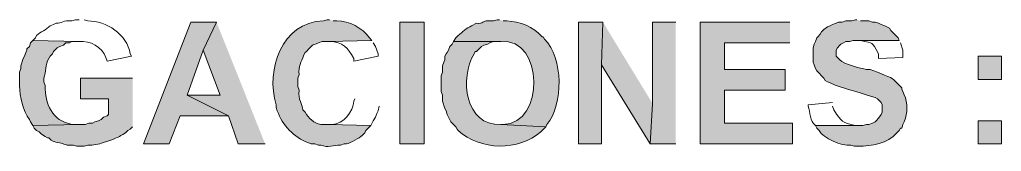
# Model space of a CAD drawing. Header units: millimetres. Extents: x -3 to 3438, y -2371 to 140.
# Drawn here: x 545.62 to 552, y -5.98 to -5.13 of the extents above; entities that cross this region are included whole.
import ezdxf

# ---------------------------------------------------------------- set-up
doc = ezdxf.new("R2010")
doc.units = ezdxf.units.MM
doc.layers.add('1- 3', color=3, linetype='Continuous')

msp = doc.modelspace()

# ---------------------------------------------------------------- hatches: boundary and pattern name
at = {"layer": '1- 3'}
for points in [[(546.9013, -5.1418), (546.7354, -5.1418), (546.4273, -5.9317), (546.5932, -5.9317), (546.6643, -5.75), (546.9802, -5.75), (546.7117, -5.6158), (546.8144, -5.3235)], [(546.9013, -5.1418), (546.8144, -5.3235), (546.925, -5.6158), (546.7117, -5.6158), (546.9802, -5.75), (547.0434, -5.9317), (547.2172, -5.9317)], [(549.4131, -5.1418), (549.2551, -5.1418), (549.2551, -5.9317), (549.4052, -5.9317), (549.4052, -5.4183)], [(549.4131, -5.1418), (549.4052, -5.4183), (549.7212, -5.9317), (549.737, -5.671)], [(549.887, -5.1418), (549.737, -5.1418), (549.737, -5.671), (549.7212, -5.9317), (549.887, -5.9317)], [(550.6295, -5.1418), (550.045, -5.1418), (550.045, -5.9317), (550.6453, -5.9317), (550.6453, -5.7974), (550.203, -5.7974), (550.203, -5.5842), (550.5979, -5.5842), (550.5979, -5.4499), (550.203, -5.4499), (550.203, -5.2761), (550.6295, -5.2761)]]:
    msp.add_hatch(color=256, dxfattribs=at).paths.add_polyline_path(points)
h = msp.add_hatch(color=256, dxfattribs=at)
edge = h.paths.add_edge_path()
edge.add_spline(control_points=[(547.6359, -5.126), (547.6359, -5.126), (547.6201, -5.126), (547.6201, -5.126), (547.6201, -5.126), (547.5964, -5.1339), (547.5964, -5.1339), (547.3227, -5.1425), (547.2221, -5.4492), (547.2883, -5.6789), (547.2883, -5.6789), (547.2883, -5.6947), (547.2883, -5.6947), (547.2883, -5.6947), (547.2962, -5.7184), (547.2962, -5.7184), (547.2962, -5.7184), (547.3041, -5.7342), (547.3041, -5.7342), (547.3412, -5.8274), (547.4197, -5.9014), (547.5174, -5.9317), (547.5174, -5.9317), (547.5411, -5.9317), (547.5411, -5.9317), (547.5411, -5.9317), (547.5648, -5.9396), (547.5648, -5.9396), (547.5648, -5.9396), (547.5806, -5.9396), (547.5806, -5.9396), (547.6215, -5.9596), (547.6655, -5.94), (547.7069, -5.9396), (547.7069, -5.9396), (547.7306, -5.9317), (547.7306, -5.9317), (547.7306, -5.9317), (547.7464, -5.9317), (547.7464, -5.9317), (547.7736, -5.9262), (547.8291, -5.8937), (547.8491, -5.8764), (547.8491, -5.8764), (547.8649, -5.8606), (547.8649, -5.8606), (547.8649, -5.8606), (547.8728, -5.8448), (547.8728, -5.8448), (547.8728, -5.8448), (547.9044, -5.8132), (547.9044, -5.8132), (547.9044, -5.8132), (547.628, -5.8053), (547.628, -5.8053), (547.628, -5.8053), (547.5964, -5.8053), (547.5964, -5.8053), (547.5488, -5.8102), (547.5153, -5.7744), (547.4858, -5.7421), (547.4858, -5.7421), (547.4779, -5.7263), (547.4779, -5.7263), (547.4779, -5.7263), (547.4621, -5.7105), (547.4621, -5.7105), (547.4623, -5.673), (547.4289, -5.647), (547.4384, -5.5842), (547.4384, -5.5842), (547.4305, -5.5605), (547.4305, -5.5605), (547.4305, -5.5605), (547.4305, -5.5052), (547.4305, -5.5052), (547.4305, -5.5052), (547.4384, -5.4815), (547.4384, -5.4815), (547.4329, -5.4232), (547.4493, -5.4071), (547.47, -5.3551), (547.47, -5.3551), (547.4779, -5.3393), (547.4779, -5.3393), (547.4779, -5.3393), (547.4858, -5.3314), (547.4858, -5.3314), (547.5409, -5.275), (547.5139, -5.2982), (547.5885, -5.2682), (547.5885, -5.2682), (547.628, -5.2682), (547.628, -5.2682), (547.628, -5.2682), (547.9123, -5.2603), (547.9123, -5.2603), (547.9123, -5.2603), (547.8965, -5.2445), (547.8965, -5.2445), (547.8491, -5.1791), (547.7659, -5.1326), (547.6832, -5.1339), (547.6832, -5.1339), (547.6596, -5.1339), (547.6596, -5.1339)], knot_values=[0, 0, 0, 0, 0.035278, 0.035278, 0.035278, 0.070556, 0.070556, 0.070556, 0.105833, 0.105833, 0.105833, 0.141111, 0.141111, 0.141111, 0.176389, 0.176389, 0.176389, 0.211667, 0.211667, 0.211667, 0.246944, 0.246944, 0.246944, 0.282222, 0.282222, 0.282222, 0.3175, 0.3175, 0.3175, 0.352778, 0.352778, 0.352778, 0.388056, 0.388056, 0.388056, 0.423333, 0.423333, 0.423333, 0.458611, 0.458611, 0.458611, 0.493889, 0.493889, 0.493889, 0.529167, 0.529167, 0.529167, 0.564444, 0.564444, 0.564444, 0.599722, 0.599722, 0.599722, 0.635, 0.635, 0.635, 0.670278, 0.670278, 0.670278, 0.705556, 0.705556, 0.705556, 0.740833, 0.740833, 0.740833, 0.776111, 0.776111, 0.776111, 0.811389, 0.811389, 0.811389, 0.846667, 0.846667, 0.846667, 0.881944, 0.881944, 0.881944, 0.917222, 0.917222, 0.917222, 0.9525, 0.9525, 0.9525, 0.987778, 0.987778, 0.987778, 1.023056, 1.023056, 1.023056, 1.058333, 1.058333, 1.058333, 1.093611, 1.093611, 1.093611, 1.128889, 1.128889, 1.128889, 1.164167, 1.164167, 1.164167, 1.199444, 1.199444, 1.199444, 1.234722, 1.234722, 1.234722, 1.234722], degree=3, periodic=0)
edge.add_line((547.6596, -5.1339), (547.6359, -5.126))
h = msp.add_hatch(color=256, dxfattribs=at)
h.dxf.hatch_style = 2
h.paths.add_polyline_path([(548.252, -5.9317), (548.252, -5.1418), (548.094, -5.1418), (548.094, -5.9317)])
h = msp.add_hatch(color=256, dxfattribs=at)
edge = h.paths.add_edge_path()
edge.add_spline(control_points=[(548.7417, -5.126), (548.7417, -5.126), (548.7259, -5.126), (548.7259, -5.126), (548.7259, -5.126), (548.7022, -5.1339), (548.7022, -5.1339), (548.6139, -5.1272), (548.6418, -5.1554), (548.5916, -5.1497), (548.5916, -5.1497), (548.56, -5.1655), (548.56, -5.1655), (548.5272, -5.1808), (548.5004, -5.2062), (548.4731, -5.2287), (548.4731, -5.2287), (548.4573, -5.2445), (548.4573, -5.2445), (548.4573, -5.2445), (548.4415, -5.2682), (548.4415, -5.2682), (548.4415, -5.2682), (548.7496, -5.2682), (548.7496, -5.2682), (549.0311, -5.242), (549.0386, -5.8048), (548.7654, -5.8053), (548.7654, -5.8053), (548.7496, -5.8053), (548.7496, -5.8053), (548.7496, -5.8053), (549.0419, -5.8211), (549.0419, -5.8211), (549.0419, -5.8211), (549.0498, -5.8053), (549.0498, -5.8053), (549.1565, -5.6758), (549.1572, -5.3734), (549.034, -5.2524), (549.034, -5.2524), (549.0261, -5.2366), (549.0261, -5.2366), (549.0261, -5.2366), (549.0182, -5.2366), (549.0182, -5.2366), (548.9608, -5.1717), (548.8736, -5.1384), (548.7891, -5.1339), (548.7891, -5.1339), (548.7654, -5.1339), (548.7654, -5.1339)], knot_values=[0, 0, 0, 0, 0.035278, 0.035278, 0.035278, 0.070556, 0.070556, 0.070556, 0.105833, 0.105833, 0.105833, 0.141111, 0.141111, 0.141111, 0.176389, 0.176389, 0.176389, 0.211667, 0.211667, 0.211667, 0.246944, 0.246944, 0.246944, 0.282222, 0.282222, 0.282222, 0.3175, 0.3175, 0.3175, 0.352778, 0.352778, 0.352778, 0.388056, 0.388056, 0.388056, 0.423333, 0.423333, 0.423333, 0.458611, 0.458611, 0.458611, 0.493889, 0.493889, 0.493889, 0.529167, 0.529167, 0.529167, 0.564444, 0.564444, 0.564444, 0.599722, 0.599722, 0.599722, 0.599722], degree=3, periodic=0)
edge.add_line((548.7654, -5.1339), (548.7417, -5.126))
h = msp.add_hatch(color=256, dxfattribs=at)
edge = h.paths.add_edge_path()
edge.add_spline(control_points=[(551.064, -5.126), (551.064, -5.126), (551.0561, -5.126), (551.0561, -5.126), (551.0561, -5.126), (551.0324, -5.1339), (551.0324, -5.1339), (551.0324, -5.1339), (550.9929, -5.1339), (550.9929, -5.1339), (550.9929, -5.1339), (550.9692, -5.1418), (550.9692, -5.1418), (550.9692, -5.1418), (550.9455, -5.1418), (550.9455, -5.1418), (550.9455, -5.1418), (550.9297, -5.1497), (550.9297, -5.1497), (550.9297, -5.1497), (550.906, -5.1576), (550.906, -5.1576), (550.906, -5.1576), (550.8902, -5.1655), (550.8902, -5.1655), (550.8902, -5.1655), (550.8744, -5.1734), (550.8744, -5.1734), (550.8744, -5.1734), (550.8507, -5.1892), (550.8507, -5.1892), (550.8507, -5.1892), (550.8349, -5.205), (550.8349, -5.205), (550.8349, -5.205), (550.827, -5.2208), (550.827, -5.2208), (550.827, -5.2208), (550.8112, -5.2366), (550.8112, -5.2366), (550.8112, -5.2366), (550.8033, -5.2445), (550.8033, -5.2445), (550.8033, -5.2445), (550.7954, -5.2682), (550.7954, -5.2682), (550.7954, -5.2682), (550.7875, -5.284), (550.7875, -5.284), (550.7875, -5.284), (550.7796, -5.3077), (550.7796, -5.3077), (550.7796, -5.3077), (550.7796, -5.4025), (550.7796, -5.4025), (550.7796, -5.4025), (550.7875, -5.4183), (550.7875, -5.4183), (550.7875, -5.4183), (550.7954, -5.442), (550.7954, -5.442), (550.7954, -5.442), (550.8033, -5.4578), (550.8033, -5.4578), (550.8033, -5.4578), (550.8507, -5.5052), (550.8507, -5.5052), (550.8507, -5.5052), (550.8586, -5.521), (550.8586, -5.521), (550.8586, -5.521), (550.8744, -5.5289), (550.8744, -5.5289), (550.8744, -5.5289), (550.8902, -5.5368), (550.8902, -5.5368), (550.977, -5.5734), (551.0717, -5.5931), (551.1588, -5.6237), (551.1588, -5.6237), (551.1825, -5.6316), (551.1825, -5.6316), (551.1825, -5.6316), (551.1983, -5.6395), (551.1983, -5.6395), (551.1983, -5.6395), (551.2141, -5.6552), (551.2141, -5.6552), (551.2141, -5.6552), (551.2219, -5.6631), (551.2219, -5.6631), (551.2219, -5.6631), (551.2298, -5.6789), (551.2298, -5.6789), (551.2298, -5.6789), (551.2298, -5.7263), (551.2298, -5.7263), (551.2298, -5.7263), (551.2219, -5.7421), (551.2219, -5.7421), (551.2219, -5.7421), (551.2062, -5.7658), (551.2062, -5.7658), (551.2062, -5.7658), (551.1904, -5.7816), (551.1904, -5.7816), (551.1904, -5.7816), (551.1825, -5.7895), (551.1825, -5.7895), (551.1825, -5.7895), (551.1667, -5.7974), (551.1667, -5.7974), (551.1667, -5.7974), (551.143, -5.8053), (551.143, -5.8053), (551.143, -5.8053), (551.1272, -5.8053), (551.1272, -5.8053), (551.1272, -5.8053), (551.1035, -5.8132), (551.1035, -5.8132), (551.1035, -5.8132), (550.7954, -5.8132), (550.7954, -5.8132), (550.7954, -5.8132), (550.8033, -5.829), (550.8033, -5.829), (550.8033, -5.829), (550.8191, -5.8448), (550.8191, -5.8448), (550.8444, -5.8954), (550.9679, -5.949), (551.0245, -5.9396), (551.0245, -5.9396), (551.0482, -5.9475), (551.0482, -5.9475), (551.0482, -5.9475), (551.0719, -5.9475), (551.0719, -5.9475), (551.157, -5.9447), (551.2671, -5.932), (551.3246, -5.8606), (551.3246, -5.8606), (551.3404, -5.8448), (551.3404, -5.8448), (551.3404, -5.8448), (551.3483, -5.829), (551.3483, -5.829), (551.3483, -5.829), (551.3562, -5.829), (551.3562, -5.829), (551.3562, -5.829), (551.3641, -5.8053), (551.3641, -5.8053), (551.3641, -5.8053), (551.372, -5.7895), (551.372, -5.7895), (551.372, -5.7895), (551.3799, -5.7658), (551.3799, -5.7658), (551.3977, -5.7088), (551.3902, -5.6454), (551.3641, -5.5921), (551.3641, -5.5921), (551.3562, -5.5763), (551.3562, -5.5763), (551.3562, -5.5763), (551.3562, -5.5684), (551.3562, -5.5684), (551.2841, -5.4962), (551.3103, -5.5116), (551.2141, -5.4736), (551.2141, -5.4736), (551.1983, -5.4657), (551.1983, -5.4657), (551.1983, -5.4657), (551.1746, -5.4578), (551.1746, -5.4578), (551.1746, -5.4578), (551.1509, -5.4499), (551.1509, -5.4499), (551.1509, -5.4499), (551.1272, -5.4499), (551.1272, -5.4499), (551.0903, -5.4405), (550.9792, -5.4149), (550.9534, -5.3867), (550.9534, -5.3867), (550.9297, -5.363), (550.9297, -5.363), (550.9297, -5.363), (550.9297, -5.3235), (550.9297, -5.3235), (550.9297, -5.3235), (550.9376, -5.3077), (550.9376, -5.3077), (550.9376, -5.3077), (550.9534, -5.2919), (550.9534, -5.2919), (550.9534, -5.2919), (550.9613, -5.284), (550.9613, -5.284), (550.9613, -5.284), (550.9771, -5.2761), (550.9771, -5.2761), (550.9771, -5.2761), (550.9929, -5.2682), (550.9929, -5.2682), (550.9929, -5.2682), (551.0166, -5.2682), (551.0166, -5.2682), (551.0166, -5.2682), (551.0403, -5.2603), (551.0403, -5.2603), (551.0403, -5.2603), (551.3404, -5.2603), (551.3404, -5.2603), (551.3404, -5.2603), (551.3325, -5.2445), (551.3325, -5.2445), (551.3325, -5.2445), (551.2851, -5.1971), (551.2851, -5.1971), (551.2851, -5.1971), (551.2772, -5.1813), (551.2772, -5.1813), (551.2772, -5.1813), (551.2456, -5.1655), (551.2456, -5.1655), (551.2456, -5.1655), (551.2219, -5.1576), (551.2219, -5.1576), (551.2219, -5.1576), (551.2062, -5.1497), (551.2062, -5.1497), (551.2062, -5.1497), (551.1825, -5.1418), (551.1825, -5.1418), (551.1825, -5.1418), (551.1667, -5.1418), (551.1667, -5.1418), (551.1667, -5.1418), (551.143, -5.1339), (551.143, -5.1339), (551.143, -5.1339), (551.0877, -5.1339), (551.0877, -5.1339)], knot_values=[0, 0, 0, 0, 0.035278, 0.035278, 0.035278, 0.070556, 0.070556, 0.070556, 0.105833, 0.105833, 0.105833, 0.141111, 0.141111, 0.141111, 0.176389, 0.176389, 0.176389, 0.211667, 0.211667, 0.211667, 0.246944, 0.246944, 0.246944, 0.282222, 0.282222, 0.282222, 0.3175, 0.3175, 0.3175, 0.352778, 0.352778, 0.352778, 0.388056, 0.388056, 0.388056, 0.423333, 0.423333, 0.423333, 0.458611, 0.458611, 0.458611, 0.493889, 0.493889, 0.493889, 0.529167, 0.529167, 0.529167, 0.564444, 0.564444, 0.564444, 0.599722, 0.599722, 0.599722, 0.635, 0.635, 0.635, 0.670278, 0.670278, 0.670278, 0.705556, 0.705556, 0.705556, 0.740833, 0.740833, 0.740833, 0.776111, 0.776111, 0.776111, 0.811389, 0.811389, 0.811389, 0.846667, 0.846667, 0.846667, 0.881944, 0.881944, 0.881944, 0.917222, 0.917222, 0.917222, 0.9525, 0.9525, 0.9525, 0.987778, 0.987778, 0.987778, 1.023056, 1.023056, 1.023056, 1.058333, 1.058333, 1.058333, 1.093611, 1.093611, 1.093611, 1.128889, 1.128889, 1.128889, 1.164167, 1.164167, 1.164167, 1.199444, 1.199444, 1.199444, 1.234722, 1.234722, 1.234722, 1.27, 1.27, 1.27, 1.305278, 1.305278, 1.305278, 1.340556, 1.340556, 1.340556, 1.375833, 1.375833, 1.375833, 1.411111, 1.411111, 1.411111, 1.446389, 1.446389, 1.446389, 1.481667, 1.481667, 1.481667, 1.516944, 1.516944, 1.516944, 1.552222, 1.552222, 1.552222, 1.5875, 1.5875, 1.5875, 1.622778, 1.622778, 1.622778, 1.658056, 1.658056, 1.658056, 1.693333, 1.693333, 1.693333, 1.728611, 1.728611, 1.728611, 1.763889, 1.763889, 1.763889, 1.799167, 1.799167, 1.799167, 1.834444, 1.834444, 1.834444, 1.869722, 1.869722, 1.869722, 1.905, 1.905, 1.905, 1.940278, 1.940278, 1.940278, 1.975556, 1.975556, 1.975556, 2.010833, 2.010833, 2.010833, 2.046111, 2.046111, 2.046111, 2.081389, 2.081389, 2.081389, 2.116667, 2.116667, 2.116667, 2.151944, 2.151944, 2.151944, 2.187222, 2.187222, 2.187222, 2.2225, 2.2225, 2.2225, 2.257778, 2.257778, 2.257778, 2.293056, 2.293056, 2.293056, 2.328333, 2.328333, 2.328333, 2.363611, 2.363611, 2.363611, 2.398889, 2.398889, 2.398889, 2.434167, 2.434167, 2.434167, 2.469444, 2.469444, 2.469444, 2.504722, 2.504722, 2.504722, 2.54, 2.54, 2.54, 2.575278, 2.575278, 2.575278, 2.610556, 2.610556, 2.610556, 2.645833, 2.645833, 2.645833, 2.681111, 2.681111, 2.681111, 2.716389, 2.716389, 2.716389, 2.751667, 2.751667, 2.751667, 2.786944, 2.786944, 2.786944, 2.822222, 2.822222, 2.822222, 2.8575, 2.8575, 2.8575, 2.892778, 2.892778, 2.892778, 2.892778], degree=3, periodic=0)
edge.add_line((551.0877, -5.1339), (551.064, -5.126))
h = msp.add_hatch(color=256, dxfattribs=at)
edge = h.paths.add_edge_path()
edge.add_spline(control_points=[(545.7085, -5.2603), (545.7085, -5.2603), (545.6927, -5.2761), (545.6927, -5.2761), (545.6927, -5.2761), (545.6848, -5.2998), (545.6848, -5.2998), (545.6848, -5.2998), (545.669, -5.3156), (545.669, -5.3156), (545.669, -5.3156), (545.669, -5.3235), (545.669, -5.3235), (545.669, -5.3235), (545.6611, -5.3393), (545.6611, -5.3393), (545.6611, -5.3393), (545.6532, -5.363), (545.6532, -5.363), (545.6532, -5.363), (545.6453, -5.3788), (545.6453, -5.3788), (545.6453, -5.3788), (545.6295, -5.4262), (545.6295, -5.4262), (545.6295, -5.4262), (545.6295, -5.442), (545.6295, -5.442), (545.6295, -5.442), (545.6216, -5.4657), (545.6216, -5.4657), (545.6216, -5.4657), (545.6216, -5.5526), (545.6216, -5.5526), (545.6228, -5.6271), (545.6412, -5.718), (545.6848, -5.7737), (545.6848, -5.7737), (545.6927, -5.7895), (545.6927, -5.7895), (545.6927, -5.7895), (545.7085, -5.8132), (545.7085, -5.8132), (545.7085, -5.8132), (546.0087, -5.8053), (546.0087, -5.8053), (546.0087, -5.8053), (545.9771, -5.8053), (545.9771, -5.8053), (545.8535, -5.7993), (545.7908, -5.6907), (545.7875, -5.5763), (545.7875, -5.5763), (545.7875, -5.5526), (545.7875, -5.5526), (545.7875, -5.5526), (545.7796, -5.5289), (545.7796, -5.5289), (545.7796, -5.5289), (545.7796, -5.5052), (545.7796, -5.5052), (545.7945, -5.4641), (545.7879, -5.4176), (545.8112, -5.3788), (545.8112, -5.3788), (545.8191, -5.363), (545.8191, -5.363), (545.8191, -5.363), (545.8349, -5.3472), (545.8349, -5.3472), (545.8349, -5.3472), (545.8428, -5.3314), (545.8428, -5.3314), (545.8428, -5.3314), (545.8665, -5.3077), (545.8665, -5.3077), (545.8665, -5.3077), (545.8823, -5.2998), (545.8823, -5.2998), (545.8823, -5.2998), (545.906, -5.2919), (545.906, -5.2919), (545.906, -5.2919), (545.9218, -5.2761), (545.9218, -5.2761), (545.9218, -5.2761), (545.9455, -5.2761), (545.9455, -5.2761), (545.9455, -5.2761), (545.9613, -5.2682), (545.9613, -5.2682), (545.9613, -5.2682), (546.0087, -5.2682), (546.0087, -5.2682)], knot_values=[0, 0, 0, 0, 0.035278, 0.035278, 0.035278, 0.070556, 0.070556, 0.070556, 0.105833, 0.105833, 0.105833, 0.141111, 0.141111, 0.141111, 0.176389, 0.176389, 0.176389, 0.211667, 0.211667, 0.211667, 0.246944, 0.246944, 0.246944, 0.282222, 0.282222, 0.282222, 0.3175, 0.3175, 0.3175, 0.352778, 0.352778, 0.352778, 0.388056, 0.388056, 0.388056, 0.423333, 0.423333, 0.423333, 0.458611, 0.458611, 0.458611, 0.493889, 0.493889, 0.493889, 0.529167, 0.529167, 0.529167, 0.564444, 0.564444, 0.564444, 0.599722, 0.599722, 0.599722, 0.635, 0.635, 0.635, 0.670278, 0.670278, 0.670278, 0.705556, 0.705556, 0.705556, 0.740833, 0.740833, 0.740833, 0.776111, 0.776111, 0.776111, 0.811389, 0.811389, 0.811389, 0.846667, 0.846667, 0.846667, 0.881944, 0.881944, 0.881944, 0.917222, 0.917222, 0.917222, 0.9525, 0.9525, 0.9525, 0.987778, 0.987778, 0.987778, 1.023056, 1.023056, 1.023056, 1.058333, 1.058333, 1.058333, 1.093611, 1.093611, 1.093611, 1.093611], degree=3, periodic=0)
edge.add_line((546.0087, -5.2682), (545.7085, -5.2603))
h = msp.add_hatch(color=256, dxfattribs=at)
edge = h.paths.add_edge_path()
edge.add_spline(control_points=[(548.4415, -5.2682), (548.4415, -5.2682), (548.4336, -5.284), (548.4336, -5.284), (548.4336, -5.284), (548.4178, -5.2998), (548.4178, -5.2998), (548.4178, -5.2998), (548.4099, -5.3235), (548.4099, -5.3235), (548.4099, -5.3235), (548.402, -5.3393), (548.402, -5.3393), (548.402, -5.3393), (548.3941, -5.3472), (548.3941, -5.3472), (548.3941, -5.3472), (548.3862, -5.363), (548.3862, -5.363), (548.3862, -5.363), (548.3862, -5.3867), (548.3862, -5.3867), (548.3862, -5.3867), (548.3783, -5.4025), (548.3783, -5.4025), (548.3783, -5.4025), (548.3705, -5.4262), (548.3705, -5.4262), (548.3705, -5.4262), (548.3705, -5.4657), (548.3705, -5.4657), (548.3705, -5.4657), (548.3626, -5.4894), (548.3626, -5.4894), (548.3626, -5.4894), (548.3626, -5.5921), (548.3626, -5.5921), (548.3626, -5.5921), (548.3705, -5.6157), (548.3705, -5.6157), (548.3705, -5.6157), (548.3705, -5.6552), (548.3705, -5.6552), (548.3705, -5.6552), (548.3862, -5.7026), (548.3862, -5.7026), (548.3862, -5.7026), (548.3941, -5.7184), (548.3941, -5.7184), (548.3941, -5.7184), (548.402, -5.7421), (548.402, -5.7421), (548.402, -5.7421), (548.4257, -5.7895), (548.4257, -5.7895), (548.4257, -5.7895), (548.4573, -5.8211), (548.4573, -5.8211), (548.4573, -5.8211), (548.4652, -5.8369), (548.4652, -5.8369), (548.4652, -5.8369), (548.4731, -5.8448), (548.4731, -5.8448), (548.6132, -5.9755), (548.8686, -5.98), (549.0103, -5.8527), (549.0103, -5.8527), (549.0419, -5.8211), (549.0419, -5.8211), (549.0419, -5.8211), (548.7496, -5.8053), (548.7496, -5.8053), (548.5164, -5.8187), (548.4812, -5.5014), (548.5758, -5.3472), (548.5758, -5.3472), (548.5837, -5.3314), (548.5837, -5.3314), (548.5837, -5.3314), (548.5916, -5.3314), (548.5916, -5.3314), (548.5916, -5.3314), (548.6232, -5.2998), (548.6232, -5.2998), (548.6232, -5.2998), (548.639, -5.2919), (548.639, -5.2919), (548.639, -5.2919), (548.6627, -5.284), (548.6627, -5.284), (548.6627, -5.284), (548.6785, -5.2761), (548.6785, -5.2761), (548.6785, -5.2761), (548.7022, -5.2682), (548.7022, -5.2682), (548.7022, -5.2682), (548.7496, -5.2682), (548.7496, -5.2682)], knot_values=[0, 0, 0, 0, 0.035278, 0.035278, 0.035278, 0.070556, 0.070556, 0.070556, 0.105833, 0.105833, 0.105833, 0.141111, 0.141111, 0.141111, 0.176389, 0.176389, 0.176389, 0.211667, 0.211667, 0.211667, 0.246944, 0.246944, 0.246944, 0.282222, 0.282222, 0.282222, 0.3175, 0.3175, 0.3175, 0.352778, 0.352778, 0.352778, 0.388056, 0.388056, 0.388056, 0.423333, 0.423333, 0.423333, 0.458611, 0.458611, 0.458611, 0.493889, 0.493889, 0.493889, 0.529167, 0.529167, 0.529167, 0.564444, 0.564444, 0.564444, 0.599722, 0.599722, 0.599722, 0.635, 0.635, 0.635, 0.670278, 0.670278, 0.670278, 0.705556, 0.705556, 0.705556, 0.740833, 0.740833, 0.740833, 0.776111, 0.776111, 0.776111, 0.811389, 0.811389, 0.811389, 0.846667, 0.846667, 0.846667, 0.881944, 0.881944, 0.881944, 0.917222, 0.917222, 0.917222, 0.9525, 0.9525, 0.9525, 0.987778, 0.987778, 0.987778, 1.023056, 1.023056, 1.023056, 1.058333, 1.058333, 1.058333, 1.093611, 1.093611, 1.093611, 1.128889, 1.128889, 1.128889, 1.164167, 1.164167, 1.164167, 1.164167], degree=3, periodic=0)
edge.add_line((548.7496, -5.2682), (548.4415, -5.2682))
h = msp.add_hatch(color=256, dxfattribs=at)
h.dxf.hatch_style = 2
h.paths.add_polyline_path([(552.0039, -5.5131), (552.0039, -5.363), (551.8539, -5.363), (551.8539, -5.5131)])
h = msp.add_hatch(color=256, dxfattribs=at)
edge = h.paths.add_edge_path()
edge.add_spline(control_points=[(546.3562, -5.5052), (546.3562, -5.5052), (546.0166, -5.5052), (546.0166, -5.5052), (546.0166, -5.5052), (546.0166, -5.6395), (546.0166, -5.6395), (546.0166, -5.6395), (546.1983, -5.6395), (546.1983, -5.6395), (546.1983, -5.6395), (546.1983, -5.7421), (546.1983, -5.7421), (546.1983, -5.7421), (546.1904, -5.75), (546.1904, -5.75), (546.1904, -5.75), (546.1667, -5.7579), (546.1667, -5.7579), (546.1667, -5.7579), (546.1509, -5.7737), (546.1509, -5.7737), (546.1509, -5.7737), (546.1351, -5.7816), (546.1351, -5.7816), (546.1351, -5.7816), (546.1114, -5.7895), (546.1114, -5.7895), (546.1114, -5.7895), (546.0956, -5.7974), (546.0956, -5.7974), (546.0956, -5.7974), (546.0719, -5.7974), (546.0719, -5.7974), (546.0719, -5.7974), (546.0482, -5.8053), (546.0482, -5.8053), (546.0482, -5.8053), (546.0087, -5.8053), (546.0087, -5.8053), (546.0087, -5.8053), (545.7085, -5.8132), (545.7085, -5.8132), (545.7085, -5.8132), (545.7164, -5.829), (545.7164, -5.829), (545.7164, -5.829), (545.7322, -5.8448), (545.7322, -5.8448), (545.7322, -5.8448), (545.748, -5.8527), (545.748, -5.8527), (545.748, -5.8527), (545.7638, -5.8685), (545.7638, -5.8685), (545.7638, -5.8685), (545.7875, -5.8843), (545.7875, -5.8843), (545.7875, -5.8843), (545.8033, -5.8922), (545.8033, -5.8922), (545.8033, -5.8922), (545.8112, -5.8922), (545.8112, -5.8922), (545.8112, -5.8922), (545.827, -5.908), (545.827, -5.908), (545.827, -5.908), (545.8428, -5.9159), (545.8428, -5.9159), (545.8428, -5.9159), (545.8665, -5.9238), (545.8665, -5.9238), (545.9131, -5.9213), (545.899, -5.9455), (545.9692, -5.9396), (545.9692, -5.9396), (545.9929, -5.9475), (545.9929, -5.9475), (545.9929, -5.9475), (546.0403, -5.9475), (546.0403, -5.9475), (546.0403, -5.9475), (546.064, -5.9396), (546.064, -5.9396), (546.0983, -5.9411), (546.1355, -5.9353), (546.1667, -5.9238), (546.1667, -5.9238), (546.2141, -5.908), (546.2141, -5.908), (546.2705, -5.8848), (546.2555, -5.8917), (546.3088, -5.8606), (546.3088, -5.8606), (546.3246, -5.8448), (546.3246, -5.8448), (546.3246, -5.8448), (546.3404, -5.8369), (546.3404, -5.8369), (546.3404, -5.8369), (546.3562, -5.8211), (546.3562, -5.8211)], knot_values=[0, 0, 0, 0, 0.035278, 0.035278, 0.035278, 0.070556, 0.070556, 0.070556, 0.105833, 0.105833, 0.105833, 0.141111, 0.141111, 0.141111, 0.176389, 0.176389, 0.176389, 0.211667, 0.211667, 0.211667, 0.246944, 0.246944, 0.246944, 0.282222, 0.282222, 0.282222, 0.3175, 0.3175, 0.3175, 0.352778, 0.352778, 0.352778, 0.388056, 0.388056, 0.388056, 0.423333, 0.423333, 0.423333, 0.458611, 0.458611, 0.458611, 0.493889, 0.493889, 0.493889, 0.529167, 0.529167, 0.529167, 0.564444, 0.564444, 0.564444, 0.599722, 0.599722, 0.599722, 0.635, 0.635, 0.635, 0.670278, 0.670278, 0.670278, 0.705556, 0.705556, 0.705556, 0.740833, 0.740833, 0.740833, 0.776111, 0.776111, 0.776111, 0.811389, 0.811389, 0.811389, 0.846667, 0.846667, 0.846667, 0.881944, 0.881944, 0.881944, 0.917222, 0.917222, 0.917222, 0.9525, 0.9525, 0.9525, 0.987778, 0.987778, 0.987778, 1.023056, 1.023056, 1.023056, 1.058333, 1.058333, 1.058333, 1.093611, 1.093611, 1.093611, 1.128889, 1.128889, 1.128889, 1.164167, 1.164167, 1.164167, 1.199444, 1.199444, 1.199444, 1.199444], degree=3, periodic=0)
edge.add_line((546.3562, -5.8211), (546.3562, -5.5052))
h = msp.add_hatch(color=256, dxfattribs=at)
h.dxf.hatch_style = 2
h.paths.add_polyline_path([(552.0039, -5.9317), (552.0039, -5.7816), (551.8539, -5.7816), (551.8539, -5.9317)])

# ---------------------------------------------------------------- linework, layer by layer
at = {"layer": '1- 3', "lineweight": 0}
for points in [[(546.9013, -5.1418), (546.7354, -5.1418), (546.4273, -5.9317), (546.5932, -5.9317), (546.6643, -5.75), (546.9802, -5.75), (546.7117, -5.6158), (546.8144, -5.3235)], [(546.9013, -5.1418), (546.8144, -5.3235), (546.925, -5.6158), (546.7117, -5.6158), (546.9802, -5.75), (547.0434, -5.9317), (547.2172, -5.9317)], [(548.252, -5.9317), (548.252, -5.1418), (548.094, -5.1418), (548.094, -5.9317), (548.252, -5.9317)], [(549.4131, -5.1418), (549.2551, -5.1418), (549.2551, -5.9317), (549.4052, -5.9317), (549.4052, -5.4183)], [(549.4131, -5.1418), (549.4052, -5.4183), (549.7212, -5.9317), (549.737, -5.671)], [(549.887, -5.1418), (549.737, -5.1418), (549.737, -5.671), (549.7212, -5.9317), (549.887, -5.9317)], [(550.6295, -5.1418), (550.045, -5.1418), (550.045, -5.9317), (550.6453, -5.9317), (550.6453, -5.7974), (550.203, -5.7974), (550.203, -5.5842), (550.5979, -5.5842), (550.5979, -5.4499), (550.203, -5.4499), (550.203, -5.2761), (550.6295, -5.2761)], [(552.0039, -5.5131), (552.0039, -5.363), (551.8539, -5.363), (551.8539, -5.5131), (552.0039, -5.5131)], [(552.0039, -5.9317), (552.0039, -5.7816), (551.8539, -5.7816), (551.8539, -5.9317), (552.0039, -5.9317)]]:
    msp.add_lwpolyline(points, dxfattribs=at)
for points, knots in [([(546.0087, -5.126), (546.0087, -5.126), (545.985, -5.126), (545.985, -5.126), (545.985, -5.126), (545.9613, -5.1339), (545.9613, -5.1339), (545.9015, -5.1272), (545.8977, -5.1526), (545.8586, -5.1497), (545.8586, -5.1497), (545.8428, -5.1576), (545.8428, -5.1576), (545.8428, -5.1576), (545.8191, -5.1655), (545.8191, -5.1655), (545.7953, -5.1947), (545.7576, -5.2033), (545.7322, -5.2287), (545.7322, -5.2287), (545.7243, -5.2445), (545.7243, -5.2445), (545.7243, -5.2445), (545.7085, -5.2603), (545.7085, -5.2603), (545.7085, -5.2603), (546.0087, -5.2682), (546.0087, -5.2682), (546.0787, -5.26), (546.1584, -5.304), (546.1825, -5.3709), (546.1825, -5.3709), (546.1904, -5.3946), (546.1904, -5.3946), (546.1904, -5.3946), (546.3483, -5.363), (546.3483, -5.363), (546.3483, -5.363), (546.3404, -5.3472), (546.3404, -5.3472), (546.3212, -5.2209), (546.1843, -5.1337), (546.064, -5.1339), (546.064, -5.1339), (546.0403, -5.126), (546.0403, -5.126)], [0, 0, 0, 0, 1, 1, 1, 2, 2, 2, 3, 3, 3, 4, 4, 4, 5, 5, 5, 6, 6, 6, 7, 7, 7, 8, 8, 8, 9, 9, 9, 10, 10, 10, 11, 11, 11, 12, 12, 12, 13, 13, 13, 14, 14, 14, 15, 15, 15, 15]), ([(547.6359, -5.126), (547.6359, -5.126), (547.6201, -5.126), (547.6201, -5.126), (547.6201, -5.126), (547.5964, -5.1339), (547.5964, -5.1339), (547.3227, -5.1425), (547.2221, -5.4492), (547.2883, -5.6789), (547.2883, -5.6789), (547.2883, -5.6947), (547.2883, -5.6947), (547.2883, -5.6947), (547.2962, -5.7184), (547.2962, -5.7184), (547.2962, -5.7184), (547.3041, -5.7342), (547.3041, -5.7342), (547.3412, -5.8274), (547.4197, -5.9014), (547.5174, -5.9317), (547.5174, -5.9317), (547.5411, -5.9317), (547.5411, -5.9317), (547.5411, -5.9317), (547.5648, -5.9396), (547.5648, -5.9396), (547.5648, -5.9396), (547.5806, -5.9396), (547.5806, -5.9396), (547.6215, -5.9596), (547.6655, -5.94), (547.7069, -5.9396), (547.7069, -5.9396), (547.7306, -5.9317), (547.7306, -5.9317), (547.7306, -5.9317), (547.7464, -5.9317), (547.7464, -5.9317), (547.7736, -5.9262), (547.8291, -5.8937), (547.8491, -5.8764), (547.8491, -5.8764), (547.8649, -5.8606), (547.8649, -5.8606), (547.8649, -5.8606), (547.8728, -5.8448), (547.8728, -5.8448), (547.8728, -5.8448), (547.9044, -5.8132), (547.9044, -5.8132), (547.9044, -5.8132), (547.628, -5.8053), (547.628, -5.8053), (547.628, -5.8053), (547.5964, -5.8053), (547.5964, -5.8053), (547.5488, -5.8102), (547.5153, -5.7744), (547.4858, -5.7421), (547.4858, -5.7421), (547.4779, -5.7263), (547.4779, -5.7263), (547.4779, -5.7263), (547.4621, -5.7105), (547.4621, -5.7105), (547.4623, -5.673), (547.4289, -5.647), (547.4384, -5.5842), (547.4384, -5.5842), (547.4305, -5.5605), (547.4305, -5.5605), (547.4305, -5.5605), (547.4305, -5.5052), (547.4305, -5.5052), (547.4305, -5.5052), (547.4384, -5.4815), (547.4384, -5.4815), (547.4329, -5.4232), (547.4493, -5.4071), (547.47, -5.3551), (547.47, -5.3551), (547.4779, -5.3393), (547.4779, -5.3393), (547.4779, -5.3393), (547.4858, -5.3314), (547.4858, -5.3314), (547.5409, -5.275), (547.5139, -5.2982), (547.5885, -5.2682), (547.5885, -5.2682), (547.628, -5.2682), (547.628, -5.2682), (547.628, -5.2682), (547.9123, -5.2603), (547.9123, -5.2603), (547.9123, -5.2603), (547.8965, -5.2445), (547.8965, -5.2445), (547.8491, -5.1791), (547.7659, -5.1326), (547.6832, -5.1339), (547.6832, -5.1339), (547.6596, -5.1339), (547.6596, -5.1339)], [0, 0, 0, 0, 1, 1, 1, 2, 2, 2, 3, 3, 3, 4, 4, 4, 5, 5, 5, 6, 6, 6, 7, 7, 7, 8, 8, 8, 9, 9, 9, 10, 10, 10, 11, 11, 11, 12, 12, 12, 13, 13, 13, 14, 14, 14, 15, 15, 15, 16, 16, 16, 17, 17, 17, 18, 18, 18, 19, 19, 19, 20, 20, 20, 21, 21, 21, 22, 22, 22, 23, 23, 23, 24, 24, 24, 25, 25, 25, 26, 26, 26, 27, 27, 27, 28, 28, 28, 29, 29, 29, 30, 30, 30, 31, 31, 31, 32, 32, 32, 33, 33, 33, 34, 34, 34, 35, 35, 35, 35]), ([(548.7417, -5.126), (548.7417, -5.126), (548.7259, -5.126), (548.7259, -5.126), (548.7259, -5.126), (548.7022, -5.1339), (548.7022, -5.1339), (548.6139, -5.1272), (548.6418, -5.1554), (548.5916, -5.1497), (548.5916, -5.1497), (548.56, -5.1655), (548.56, -5.1655), (548.5272, -5.1808), (548.5004, -5.2062), (548.4731, -5.2287), (548.4731, -5.2287), (548.4573, -5.2445), (548.4573, -5.2445), (548.4573, -5.2445), (548.4415, -5.2682), (548.4415, -5.2682), (548.4415, -5.2682), (548.7496, -5.2682), (548.7496, -5.2682), (549.0311, -5.242), (549.0386, -5.8048), (548.7654, -5.8053), (548.7654, -5.8053), (548.7496, -5.8053), (548.7496, -5.8053), (548.7496, -5.8053), (549.0419, -5.8211), (549.0419, -5.8211), (549.0419, -5.8211), (549.0498, -5.8053), (549.0498, -5.8053), (549.1565, -5.6758), (549.1572, -5.3734), (549.034, -5.2524), (549.034, -5.2524), (549.0261, -5.2366), (549.0261, -5.2366), (549.0261, -5.2366), (549.0182, -5.2366), (549.0182, -5.2366), (548.9608, -5.1717), (548.8736, -5.1384), (548.7891, -5.1339), (548.7891, -5.1339), (548.7654, -5.1339), (548.7654, -5.1339)], [0, 0, 0, 0, 1, 1, 1, 2, 2, 2, 3, 3, 3, 4, 4, 4, 5, 5, 5, 6, 6, 6, 7, 7, 7, 8, 8, 8, 9, 9, 9, 10, 10, 10, 11, 11, 11, 12, 12, 12, 13, 13, 13, 14, 14, 14, 15, 15, 15, 16, 16, 16, 17, 17, 17, 17]), ([(551.064, -5.126), (551.064, -5.126), (551.0561, -5.126), (551.0561, -5.126), (551.0561, -5.126), (551.0324, -5.1339), (551.0324, -5.1339), (551.0324, -5.1339), (550.9929, -5.1339), (550.9929, -5.1339), (550.9929, -5.1339), (550.9692, -5.1418), (550.9692, -5.1418), (550.9692, -5.1418), (550.9455, -5.1418), (550.9455, -5.1418), (550.9455, -5.1418), (550.9297, -5.1497), (550.9297, -5.1497), (550.9297, -5.1497), (550.906, -5.1576), (550.906, -5.1576), (550.906, -5.1576), (550.8902, -5.1655), (550.8902, -5.1655), (550.8902, -5.1655), (550.8744, -5.1734), (550.8744, -5.1734), (550.8744, -5.1734), (550.8507, -5.1892), (550.8507, -5.1892), (550.8507, -5.1892), (550.8349, -5.205), (550.8349, -5.205), (550.8349, -5.205), (550.827, -5.2208), (550.827, -5.2208), (550.827, -5.2208), (550.8112, -5.2366), (550.8112, -5.2366), (550.8112, -5.2366), (550.8033, -5.2445), (550.8033, -5.2445), (550.8033, -5.2445), (550.7954, -5.2682), (550.7954, -5.2682), (550.7954, -5.2682), (550.7875, -5.284), (550.7875, -5.284), (550.7875, -5.284), (550.7796, -5.3077), (550.7796, -5.3077), (550.7796, -5.3077), (550.7796, -5.4025), (550.7796, -5.4025), (550.7796, -5.4025), (550.7875, -5.4183), (550.7875, -5.4183), (550.7875, -5.4183), (550.7954, -5.442), (550.7954, -5.442), (550.7954, -5.442), (550.8033, -5.4578), (550.8033, -5.4578), (550.8033, -5.4578), (550.8507, -5.5052), (550.8507, -5.5052), (550.8507, -5.5052), (550.8586, -5.521), (550.8586, -5.521), (550.8586, -5.521), (550.8744, -5.5289), (550.8744, -5.5289), (550.8744, -5.5289), (550.8902, -5.5368), (550.8902, -5.5368), (550.977, -5.5734), (551.0717, -5.5931), (551.1588, -5.6237), (551.1588, -5.6237), (551.1825, -5.6316), (551.1825, -5.6316), (551.1825, -5.6316), (551.1983, -5.6395), (551.1983, -5.6395), (551.1983, -5.6395), (551.2141, -5.6552), (551.2141, -5.6552), (551.2141, -5.6552), (551.2219, -5.6631), (551.2219, -5.6631), (551.2219, -5.6631), (551.2298, -5.6789), (551.2298, -5.6789), (551.2298, -5.6789), (551.2298, -5.7263), (551.2298, -5.7263), (551.2298, -5.7263), (551.2219, -5.7421), (551.2219, -5.7421), (551.2219, -5.7421), (551.2062, -5.7658), (551.2062, -5.7658), (551.2062, -5.7658), (551.1904, -5.7816), (551.1904, -5.7816), (551.1904, -5.7816), (551.1825, -5.7895), (551.1825, -5.7895), (551.1825, -5.7895), (551.1667, -5.7974), (551.1667, -5.7974), (551.1667, -5.7974), (551.143, -5.8053), (551.143, -5.8053), (551.143, -5.8053), (551.1272, -5.8053), (551.1272, -5.8053), (551.1272, -5.8053), (551.1035, -5.8132), (551.1035, -5.8132), (551.1035, -5.8132), (550.7954, -5.8132), (550.7954, -5.8132), (550.7954, -5.8132), (550.8033, -5.829), (550.8033, -5.829), (550.8033, -5.829), (550.8191, -5.8448), (550.8191, -5.8448), (550.8444, -5.8954), (550.9679, -5.949), (551.0245, -5.9396), (551.0245, -5.9396), (551.0482, -5.9475), (551.0482, -5.9475), (551.0482, -5.9475), (551.0719, -5.9475), (551.0719, -5.9475), (551.157, -5.9447), (551.2671, -5.932), (551.3246, -5.8606), (551.3246, -5.8606), (551.3404, -5.8448), (551.3404, -5.8448), (551.3404, -5.8448), (551.3483, -5.829), (551.3483, -5.829), (551.3483, -5.829), (551.3562, -5.829), (551.3562, -5.829), (551.3562, -5.829), (551.3641, -5.8053), (551.3641, -5.8053), (551.3641, -5.8053), (551.372, -5.7895), (551.372, -5.7895), (551.372, -5.7895), (551.3799, -5.7658), (551.3799, -5.7658), (551.3977, -5.7088), (551.3902, -5.6454), (551.3641, -5.5921), (551.3641, -5.5921), (551.3562, -5.5763), (551.3562, -5.5763), (551.3562, -5.5763), (551.3562, -5.5684), (551.3562, -5.5684), (551.2841, -5.4962), (551.3103, -5.5116), (551.2141, -5.4736), (551.2141, -5.4736), (551.1983, -5.4657), (551.1983, -5.4657), (551.1983, -5.4657), (551.1746, -5.4578), (551.1746, -5.4578), (551.1746, -5.4578), (551.1509, -5.4499), (551.1509, -5.4499), (551.1509, -5.4499), (551.1272, -5.4499), (551.1272, -5.4499), (551.0903, -5.4405), (550.9792, -5.4149), (550.9534, -5.3867), (550.9534, -5.3867), (550.9297, -5.363), (550.9297, -5.363), (550.9297, -5.363), (550.9297, -5.3235), (550.9297, -5.3235), (550.9297, -5.3235), (550.9376, -5.3077), (550.9376, -5.3077), (550.9376, -5.3077), (550.9534, -5.2919), (550.9534, -5.2919), (550.9534, -5.2919), (550.9613, -5.284), (550.9613, -5.284), (550.9613, -5.284), (550.9771, -5.2761), (550.9771, -5.2761), (550.9771, -5.2761), (550.9929, -5.2682), (550.9929, -5.2682), (550.9929, -5.2682), (551.0166, -5.2682), (551.0166, -5.2682), (551.0166, -5.2682), (551.0403, -5.2603), (551.0403, -5.2603), (551.0403, -5.2603), (551.3404, -5.2603), (551.3404, -5.2603), (551.3404, -5.2603), (551.3325, -5.2445), (551.3325, -5.2445), (551.3325, -5.2445), (551.2851, -5.1971), (551.2851, -5.1971), (551.2851, -5.1971), (551.2772, -5.1813), (551.2772, -5.1813), (551.2772, -5.1813), (551.2456, -5.1655), (551.2456, -5.1655), (551.2456, -5.1655), (551.2219, -5.1576), (551.2219, -5.1576), (551.2219, -5.1576), (551.2062, -5.1497), (551.2062, -5.1497), (551.2062, -5.1497), (551.1825, -5.1418), (551.1825, -5.1418), (551.1825, -5.1418), (551.1667, -5.1418), (551.1667, -5.1418), (551.1667, -5.1418), (551.143, -5.1339), (551.143, -5.1339), (551.143, -5.1339), (551.0877, -5.1339), (551.0877, -5.1339)], [0, 0, 0, 0, 1, 1, 1, 2, 2, 2, 3, 3, 3, 4, 4, 4, 5, 5, 5, 6, 6, 6, 7, 7, 7, 8, 8, 8, 9, 9, 9, 10, 10, 10, 11, 11, 11, 12, 12, 12, 13, 13, 13, 14, 14, 14, 15, 15, 15, 16, 16, 16, 17, 17, 17, 18, 18, 18, 19, 19, 19, 20, 20, 20, 21, 21, 21, 22, 22, 22, 23, 23, 23, 24, 24, 24, 25, 25, 25, 26, 26, 26, 27, 27, 27, 28, 28, 28, 29, 29, 29, 30, 30, 30, 31, 31, 31, 32, 32, 32, 33, 33, 33, 34, 34, 34, 35, 35, 35, 36, 36, 36, 37, 37, 37, 38, 38, 38, 39, 39, 39, 40, 40, 40, 41, 41, 41, 42, 42, 42, 43, 43, 43, 44, 44, 44, 45, 45, 45, 46, 46, 46, 47, 47, 47, 48, 48, 48, 49, 49, 49, 50, 50, 50, 51, 51, 51, 52, 52, 52, 53, 53, 53, 54, 54, 54, 55, 55, 55, 56, 56, 56, 57, 57, 57, 58, 58, 58, 59, 59, 59, 60, 60, 60, 61, 61, 61, 62, 62, 62, 63, 63, 63, 64, 64, 64, 65, 65, 65, 66, 66, 66, 67, 67, 67, 68, 68, 68, 69, 69, 69, 70, 70, 70, 71, 71, 71, 72, 72, 72, 73, 73, 73, 74, 74, 74, 75, 75, 75, 76, 76, 76, 77, 77, 77, 78, 78, 78, 79, 79, 79, 80, 80, 80, 81, 81, 81, 82, 82, 82, 82]), ([(545.7085, -5.2603), (545.7085, -5.2603), (545.6927, -5.2761), (545.6927, -5.2761), (545.6927, -5.2761), (545.6848, -5.2998), (545.6848, -5.2998), (545.6848, -5.2998), (545.669, -5.3156), (545.669, -5.3156), (545.669, -5.3156), (545.669, -5.3235), (545.669, -5.3235), (545.669, -5.3235), (545.6611, -5.3393), (545.6611, -5.3393), (545.6611, -5.3393), (545.6532, -5.363), (545.6532, -5.363), (545.6532, -5.363), (545.6453, -5.3788), (545.6453, -5.3788), (545.6453, -5.3788), (545.6295, -5.4262), (545.6295, -5.4262), (545.6295, -5.4262), (545.6295, -5.442), (545.6295, -5.442), (545.6295, -5.442), (545.6216, -5.4657), (545.6216, -5.4657), (545.6216, -5.4657), (545.6216, -5.5526), (545.6216, -5.5526), (545.6228, -5.6271), (545.6412, -5.718), (545.6848, -5.7737), (545.6848, -5.7737), (545.6927, -5.7895), (545.6927, -5.7895), (545.6927, -5.7895), (545.7085, -5.8132), (545.7085, -5.8132), (545.7085, -5.8132), (546.0087, -5.8053), (546.0087, -5.8053), (546.0087, -5.8053), (545.9771, -5.8053), (545.9771, -5.8053), (545.8535, -5.7993), (545.7908, -5.6907), (545.7875, -5.5763), (545.7875, -5.5763), (545.7875, -5.5526), (545.7875, -5.5526), (545.7875, -5.5526), (545.7796, -5.5289), (545.7796, -5.5289), (545.7796, -5.5289), (545.7796, -5.5052), (545.7796, -5.5052), (545.7945, -5.4641), (545.7879, -5.4176), (545.8112, -5.3788), (545.8112, -5.3788), (545.8191, -5.363), (545.8191, -5.363), (545.8191, -5.363), (545.8349, -5.3472), (545.8349, -5.3472), (545.8349, -5.3472), (545.8428, -5.3314), (545.8428, -5.3314), (545.8428, -5.3314), (545.8665, -5.3077), (545.8665, -5.3077), (545.8665, -5.3077), (545.8823, -5.2998), (545.8823, -5.2998), (545.8823, -5.2998), (545.906, -5.2919), (545.906, -5.2919), (545.906, -5.2919), (545.9218, -5.2761), (545.9218, -5.2761), (545.9218, -5.2761), (545.9455, -5.2761), (545.9455, -5.2761), (545.9455, -5.2761), (545.9613, -5.2682), (545.9613, -5.2682), (545.9613, -5.2682), (546.0087, -5.2682), (546.0087, -5.2682)], [0, 0, 0, 0, 1, 1, 1, 2, 2, 2, 3, 3, 3, 4, 4, 4, 5, 5, 5, 6, 6, 6, 7, 7, 7, 8, 8, 8, 9, 9, 9, 10, 10, 10, 11, 11, 11, 12, 12, 12, 13, 13, 13, 14, 14, 14, 15, 15, 15, 16, 16, 16, 17, 17, 17, 18, 18, 18, 19, 19, 19, 20, 20, 20, 21, 21, 21, 22, 22, 22, 23, 23, 23, 24, 24, 24, 25, 25, 25, 26, 26, 26, 27, 27, 27, 28, 28, 28, 29, 29, 29, 30, 30, 30, 31, 31, 31, 31]), ([(547.9123, -5.2603), (547.9123, -5.2603), (547.628, -5.2682), (547.628, -5.2682), (547.628, -5.2682), (547.6359, -5.2682), (547.6359, -5.2682), (547.7266, -5.2714), (547.7534, -5.3044), (547.7938, -5.3788), (547.7938, -5.3788), (547.7938, -5.3946), (547.7938, -5.3946), (547.7938, -5.3946), (547.9518, -5.363), (547.9518, -5.363), (547.9518, -5.363), (547.9518, -5.3472), (547.9518, -5.3472), (547.9518, -5.3472), (547.936, -5.2998), (547.936, -5.2998), (547.936, -5.2998), (547.9202, -5.2761), (547.9202, -5.2761)], [0, 0, 0, 0, 1, 1, 1, 2, 2, 2, 3, 3, 3, 4, 4, 4, 5, 5, 5, 6, 6, 6, 7, 7, 7, 8, 8, 8, 8]), ([(548.4415, -5.2682), (548.4415, -5.2682), (548.4336, -5.284), (548.4336, -5.284), (548.4336, -5.284), (548.4178, -5.2998), (548.4178, -5.2998), (548.4178, -5.2998), (548.4099, -5.3235), (548.4099, -5.3235), (548.4099, -5.3235), (548.402, -5.3393), (548.402, -5.3393), (548.402, -5.3393), (548.3941, -5.3472), (548.3941, -5.3472), (548.3941, -5.3472), (548.3862, -5.363), (548.3862, -5.363), (548.3862, -5.363), (548.3862, -5.3867), (548.3862, -5.3867), (548.3862, -5.3867), (548.3783, -5.4025), (548.3783, -5.4025), (548.3783, -5.4025), (548.3705, -5.4262), (548.3705, -5.4262), (548.3705, -5.4262), (548.3705, -5.4657), (548.3705, -5.4657), (548.3705, -5.4657), (548.3626, -5.4894), (548.3626, -5.4894), (548.3626, -5.4894), (548.3626, -5.5921), (548.3626, -5.5921), (548.3626, -5.5921), (548.3705, -5.6157), (548.3705, -5.6157), (548.3705, -5.6157), (548.3705, -5.6552), (548.3705, -5.6552), (548.3705, -5.6552), (548.3862, -5.7026), (548.3862, -5.7026), (548.3862, -5.7026), (548.3941, -5.7184), (548.3941, -5.7184), (548.3941, -5.7184), (548.402, -5.7421), (548.402, -5.7421), (548.402, -5.7421), (548.4257, -5.7895), (548.4257, -5.7895), (548.4257, -5.7895), (548.4573, -5.8211), (548.4573, -5.8211), (548.4573, -5.8211), (548.4652, -5.8369), (548.4652, -5.8369), (548.4652, -5.8369), (548.4731, -5.8448), (548.4731, -5.8448), (548.6132, -5.9755), (548.8686, -5.98), (549.0103, -5.8527), (549.0103, -5.8527), (549.0419, -5.8211), (549.0419, -5.8211), (549.0419, -5.8211), (548.7496, -5.8053), (548.7496, -5.8053), (548.5164, -5.8187), (548.4812, -5.5014), (548.5758, -5.3472), (548.5758, -5.3472), (548.5837, -5.3314), (548.5837, -5.3314), (548.5837, -5.3314), (548.5916, -5.3314), (548.5916, -5.3314), (548.5916, -5.3314), (548.6232, -5.2998), (548.6232, -5.2998), (548.6232, -5.2998), (548.639, -5.2919), (548.639, -5.2919), (548.639, -5.2919), (548.6627, -5.284), (548.6627, -5.284), (548.6627, -5.284), (548.6785, -5.2761), (548.6785, -5.2761), (548.6785, -5.2761), (548.7022, -5.2682), (548.7022, -5.2682), (548.7022, -5.2682), (548.7496, -5.2682), (548.7496, -5.2682)], [0, 0, 0, 0, 1, 1, 1, 2, 2, 2, 3, 3, 3, 4, 4, 4, 5, 5, 5, 6, 6, 6, 7, 7, 7, 8, 8, 8, 9, 9, 9, 10, 10, 10, 11, 11, 11, 12, 12, 12, 13, 13, 13, 14, 14, 14, 15, 15, 15, 16, 16, 16, 17, 17, 17, 18, 18, 18, 19, 19, 19, 20, 20, 20, 21, 21, 21, 22, 22, 22, 23, 23, 23, 24, 24, 24, 25, 25, 25, 26, 26, 26, 27, 27, 27, 28, 28, 28, 29, 29, 29, 30, 30, 30, 31, 31, 31, 32, 32, 32, 33, 33, 33, 33]), ([(551.3404, -5.2603), (551.3404, -5.2603), (551.064, -5.2603), (551.064, -5.2603), (551.064, -5.2603), (551.0877, -5.2603), (551.0877, -5.2603), (551.1788, -5.2852), (551.1567, -5.2611), (551.2062, -5.3472), (551.2062, -5.3472), (551.2062, -5.3788), (551.2062, -5.3788), (551.2062, -5.3788), (551.3641, -5.3709), (551.3641, -5.3709), (551.3641, -5.3709), (551.3641, -5.3235), (551.3641, -5.3235), (551.3641, -5.3235), (551.3483, -5.2761), (551.3483, -5.2761)], [0, 0, 0, 0, 1, 1, 1, 2, 2, 2, 3, 3, 3, 4, 4, 4, 5, 5, 5, 6, 6, 6, 7, 7, 7, 7]), ([(546.3562, -5.5052), (546.3562, -5.5052), (546.0166, -5.5052), (546.0166, -5.5052), (546.0166, -5.5052), (546.0166, -5.6395), (546.0166, -5.6395), (546.0166, -5.6395), (546.1983, -5.6395), (546.1983, -5.6395), (546.1983, -5.6395), (546.1983, -5.7421), (546.1983, -5.7421), (546.1983, -5.7421), (546.1904, -5.75), (546.1904, -5.75), (546.1904, -5.75), (546.1667, -5.7579), (546.1667, -5.7579), (546.1667, -5.7579), (546.1509, -5.7737), (546.1509, -5.7737), (546.1509, -5.7737), (546.1351, -5.7816), (546.1351, -5.7816), (546.1351, -5.7816), (546.1114, -5.7895), (546.1114, -5.7895), (546.1114, -5.7895), (546.0956, -5.7974), (546.0956, -5.7974), (546.0956, -5.7974), (546.0719, -5.7974), (546.0719, -5.7974), (546.0719, -5.7974), (546.0482, -5.8053), (546.0482, -5.8053), (546.0482, -5.8053), (546.0087, -5.8053), (546.0087, -5.8053), (546.0087, -5.8053), (545.7085, -5.8132), (545.7085, -5.8132), (545.7085, -5.8132), (545.7164, -5.829), (545.7164, -5.829), (545.7164, -5.829), (545.7322, -5.8448), (545.7322, -5.8448), (545.7322, -5.8448), (545.748, -5.8527), (545.748, -5.8527), (545.748, -5.8527), (545.7638, -5.8685), (545.7638, -5.8685), (545.7638, -5.8685), (545.7875, -5.8843), (545.7875, -5.8843), (545.7875, -5.8843), (545.8033, -5.8922), (545.8033, -5.8922), (545.8033, -5.8922), (545.8112, -5.8922), (545.8112, -5.8922), (545.8112, -5.8922), (545.827, -5.908), (545.827, -5.908), (545.827, -5.908), (545.8428, -5.9159), (545.8428, -5.9159), (545.8428, -5.9159), (545.8665, -5.9238), (545.8665, -5.9238), (545.9131, -5.9213), (545.899, -5.9455), (545.9692, -5.9396), (545.9692, -5.9396), (545.9929, -5.9475), (545.9929, -5.9475), (545.9929, -5.9475), (546.0403, -5.9475), (546.0403, -5.9475), (546.0403, -5.9475), (546.064, -5.9396), (546.064, -5.9396), (546.0983, -5.9411), (546.1355, -5.9353), (546.1667, -5.9238), (546.1667, -5.9238), (546.2141, -5.908), (546.2141, -5.908), (546.2705, -5.8848), (546.2555, -5.8917), (546.3088, -5.8606), (546.3088, -5.8606), (546.3246, -5.8448), (546.3246, -5.8448), (546.3246, -5.8448), (546.3404, -5.8369), (546.3404, -5.8369), (546.3404, -5.8369), (546.3562, -5.8211), (546.3562, -5.8211)], [0, 0, 0, 0, 1, 1, 1, 2, 2, 2, 3, 3, 3, 4, 4, 4, 5, 5, 5, 6, 6, 6, 7, 7, 7, 8, 8, 8, 9, 9, 9, 10, 10, 10, 11, 11, 11, 12, 12, 12, 13, 13, 13, 14, 14, 14, 15, 15, 15, 16, 16, 16, 17, 17, 17, 18, 18, 18, 19, 19, 19, 20, 20, 20, 21, 21, 21, 22, 22, 22, 23, 23, 23, 24, 24, 24, 25, 25, 25, 26, 26, 26, 27, 27, 27, 28, 28, 28, 29, 29, 29, 30, 30, 30, 31, 31, 31, 32, 32, 32, 33, 33, 33, 34, 34, 34, 34]), ([(547.8017, -5.6394), (547.8017, -5.6394), (547.7938, -5.6552), (547.7938, -5.6552), (547.7894, -5.7223), (547.7264, -5.8053), (547.6516, -5.8053), (547.6516, -5.8053), (547.628, -5.8053), (547.628, -5.8053), (547.628, -5.8053), (547.9044, -5.8132), (547.9044, -5.8132), (547.9044, -5.8132), (547.9202, -5.7816), (547.9202, -5.7816), (547.9202, -5.7816), (547.936, -5.7579), (547.936, -5.7579), (547.936, -5.7579), (547.9439, -5.7342), (547.9439, -5.7342), (547.9439, -5.7342), (547.9518, -5.7184), (547.9518, -5.7184), (547.9518, -5.7184), (547.9597, -5.6868), (547.9597, -5.6868)], [0, 0, 0, 0, 1, 1, 1, 2, 2, 2, 3, 3, 3, 4, 4, 4, 5, 5, 5, 6, 6, 6, 7, 7, 7, 8, 8, 8, 9, 9, 9, 9]), ([(550.906, -5.6631), (550.906, -5.6631), (550.748, -5.6789), (550.748, -5.6789), (550.748, -5.6789), (550.748, -5.6868), (550.748, -5.6868), (550.7605, -5.729), (550.7597, -5.7816), (550.7954, -5.8132), (550.7954, -5.8132), (551.0719, -5.8132), (551.0719, -5.8132), (551.0719, -5.8132), (551.0561, -5.8132), (551.0561, -5.8132), (550.9634, -5.7928), (550.9717, -5.7937), (550.9139, -5.7105), (550.9139, -5.7105), (550.906, -5.6868), (550.906, -5.6868)], [0, 0, 0, 0, 1, 1, 1, 2, 2, 2, 3, 3, 3, 4, 4, 4, 5, 5, 5, 6, 6, 6, 7, 7, 7, 7])]:
    msp.add_open_spline(points, degree=3, knots=knots, dxfattribs=at)

doc.saveas('drawing.dxf')
